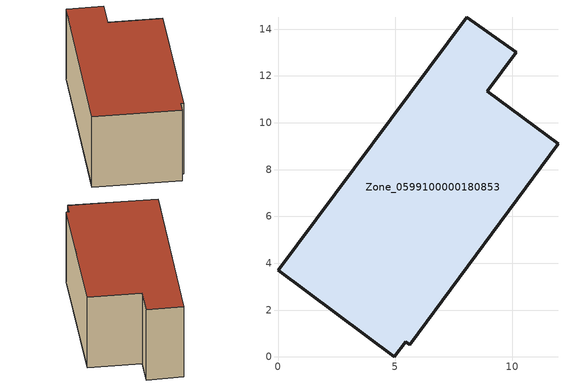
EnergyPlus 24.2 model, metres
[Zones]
Zone_0599100000180853
 floor ground (C_G): 8.06,14.51 10.17,13 8.94,11.35 11.96,9.11 5.62,0.52 5.45,0.65 4.97,0 0,3.69 z1.22
 wall outside (C_F): 10.17,13 8.06,14.51 0,3.69 4.97,0 5.45,0.65 5.62,0.52 11.96,9.11 8.94,11.35 10.17,13 z1.22:6.93
 roof outside (C_R): 8.06,14.51 0,3.69 4.97,0 5.45,0.65 5.62,0.52 11.96,9.11 8.94,11.35 10.17,13 z6.93
[BUILDING]
Pand.0599100000180853: North Axis=0; Terrain=City; Loads Convergence Tolerance Value=0.04; Temperature Convergence Tolerance Value=0.4; Solar Distribution=FullExterior; Maximum Number of Warmup Days=25; Minimum Number of Warmup Days=1
[Site:Location]
Rotterdam.The.Hague.AP_ZH_NLD Design_Conditions: Latitude=51.96; Longitude=4.45; Time Zone=1; Elevation=-4.5
[SITE:GROUNDTEMPERATURE:BUILDINGSURFACE]
18, 18, 18, 18, 18, 18, 18, 18, 18, 18, 18, 18
[MATERIAL] Thermal Absorptance=0.9; Solar Absorptance=0.7; Visible Absorptance=0.7
Name | Roughness | Thickness | Conductivity | Density | Specific Heat
G.TC.1965-1974 | MediumSmooth | 0.15 | 0.882353 | 540 | 1210
F.TC.1965-1974 | Rough | 0.3 | 0.697674 | 1920 | 840
R.TC.1965-1974 | MediumRough | 0.2 | 0.232558 | 1500 | 1000
[CONSTRUCTION]
C_G: G.TC.1965-1974
C_F: F.TC.1965-1974
C_R: R.TC.1965-1974
[ZONE]
Zone_0599100000180853: Type=1; Multiplier=1; Ceiling Height=Autocalculate; Volume=Autocalculate; Floor Area=autocalculate; Part of Total Floor Area=Yes
[ZONEINFILTRATION:DESIGNFLOWRATE]
Infil_Zone_0599100000180853: Zone or ZoneList or Space or SpaceList=Zone_0599100000180853; Schedule=AlwaysOn; Design Flow Rate Calculation Method=Flow/Area; Flow Rate per Floor Area=0.003; Constant Term Coefficient=1; Temperature Term Coefficient=0; Velocity Term Coefficient=0; Velocity Squared Term Coefficient=0
[HVACTEMPLATE:ZONE:IDEALLOADSAIRSYSTEM]
Zone_0599100000180853: Maximum Heating Supply Air Temperature=50; Minimum Cooling Supply Air Temperature=13; Maximum Heating Supply Air Humidity Ratio=0.0156; Minimum Cooling Supply Air Humidity Ratio=0.0077; Heating Limit=NoLimit; Cooling Limit=NoLimit; Dehumidification Control Type=ConstantSensibleHeatRatio; Cooling Sensible Heat Ratio=0.7; Dehumidification Setpoint=60; Humidification Control Type=None; Humidification Setpoint=30; Outdoor Air Method=None; Outdoor Air Flow Rate per Person=0.00944; Outdoor Air Flow Rate per Zone Floor Area=0; Outdoor Air Flow Rate per Zone=0; Demand Controlled Ventilation Type=None; Outdoor Air Economizer Type=NoEconomizer; Heat Recovery Type=None; Sensible Heat Recovery Effectiveness=0.7; Latent Heat Recovery Effectiveness=0.65
[ZONECONTROL:THERMOSTAT]
ThermostatControl_Zone_0599100000180853: Zone or ZoneList=Zone_0599100000180853; Control Type Schedule=DualSetpointControlType; Control 1=Thermostat_Zone_0599100000180853; Temperature Difference Between Cutout And Setpoint=0
[THERMOSTATSETPOINT:DUALSETPOINT]
Thermostat_Zone_0599100000180853: Heating Setpoint Temperature Schedule=HeatingSetpoint_Zone_0599100000180853; Cooling Setpoint Temperature Schedule=CoolingSetpoint_Zone_0599100000180853
[SCHEDULE:COMPACT]
HeatingSetpoint_Zone_0599100000180853: Through: 12/31, For: AllDays, Until: 24:00, 21
CoolingSetpoint_Zone_0599100000180853: Through: 12/31, For: AllDays, Until: 24:00, 24
DualSetpointControlType: Through: 12/31, For: AllDays, Until: 24:00, 4
AlwaysOn: Through: 12/31, For: AllDays, Until: 24:00, 1
